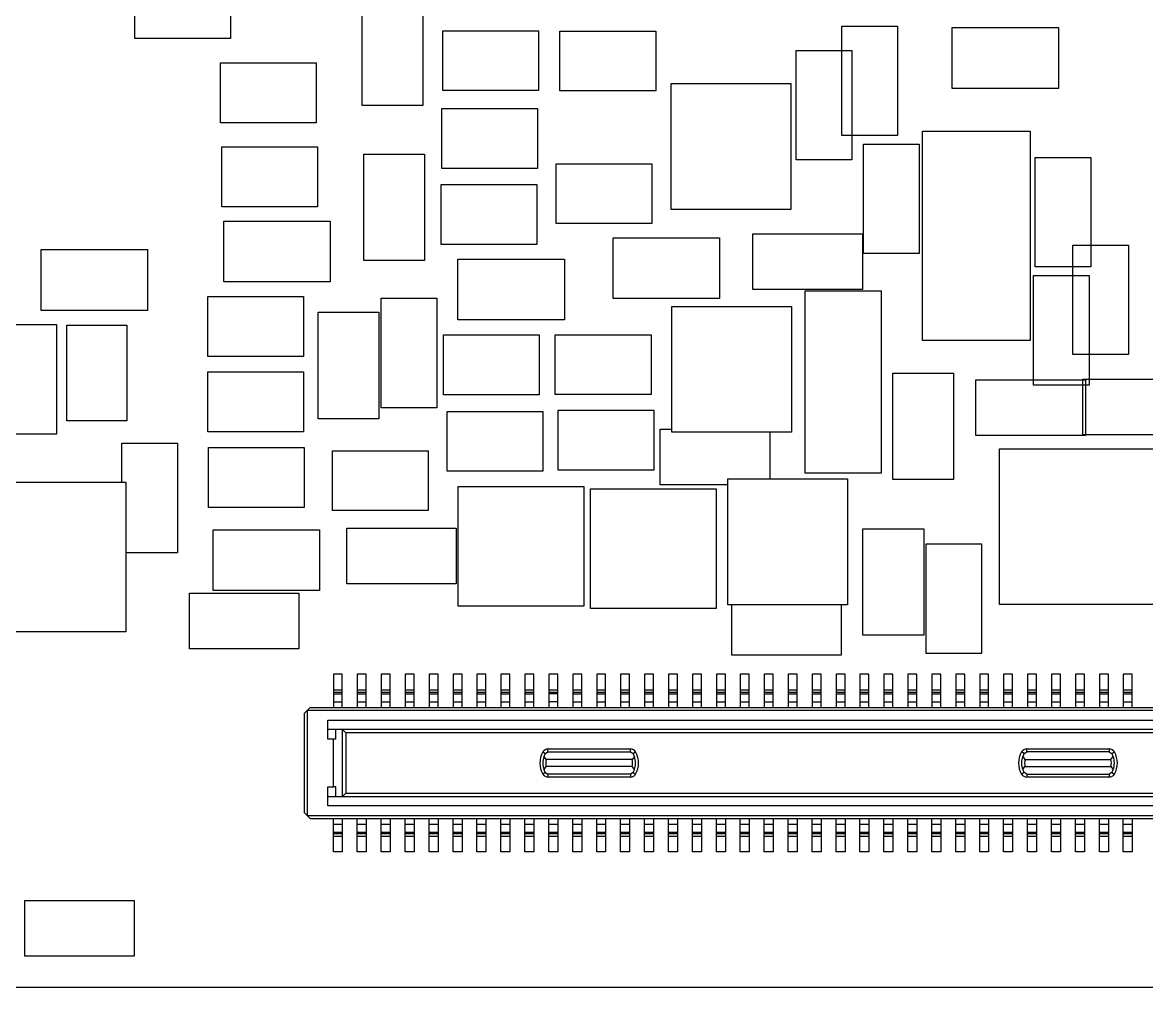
# Model space of a CAD drawing. Extents: x 5 to 415, y 3 to 292.
# Drawn here: x 57.54 to 76.32, y 174.54 to 190.66 of the extents above; entities that cross this region are included whole.
import ezdxf

# ---------------------------------------------------------------- set-up
doc = ezdxf.new("R2010")
doc.units = 0
doc.layers.get('0').update_dxf_attribs({"linetype": 'CONTINUOUS'})

msp = doc.modelspace()

# ---------------------------------------------------------------- linework, layer by layer
at = {"color": 7, "linetype": 'CONTINUOUS'}
for p, q in [((59.415, 190.399), (59.415, 191.399)), ((61.015, 191.399), (61.015, 190.399)), ((63.211, 189.279), (63.211, 191.057)), ((64.227, 191.057), (64.227, 189.279)), ((64.561, 189.526), (64.561, 190.526)), ((64.561, 190.526), (66.161, 190.526)), ((66.161, 190.526), (66.161, 189.526)), ((66.518, 190.522), (68.118, 190.522)), ((66.518, 189.522), (66.518, 190.522)), ((68.118, 190.522), (68.118, 189.522)), ((71.228, 188.775), (71.228, 190.605)), ((71.228, 190.605), (72.158, 190.605)), ((72.158, 190.605), (72.158, 188.775)), ((73.069, 189.563), (73.069, 190.579)), ((73.069, 190.579), (74.847, 190.579)), ((74.847, 190.579), (74.847, 189.563)), ((61.015, 190.399), (59.415, 190.399)), ((70.466, 190.199), (71.396, 190.199)), ((70.466, 188.369), (70.466, 190.199)), ((71.396, 190.199), (71.396, 188.369)), ((60.843, 188.99), (60.843, 189.99)), ((60.843, 189.99), (62.443, 189.99)), ((62.443, 189.99), (62.443, 188.99)), ((66.161, 189.526), (64.561, 189.526)), ((68.118, 189.522), (66.518, 189.522)), ((68.378, 187.543), (68.378, 189.643)), ((68.378, 189.643), (70.378, 189.643)), ((70.378, 189.643), (70.378, 187.543)), ((74.847, 189.563), (73.069, 189.563)), ((64.227, 189.279), (63.211, 189.279)), ((64.543, 189.227), (66.143, 189.227)), ((64.543, 188.227), (64.543, 189.227)), ((66.143, 189.227), (66.143, 188.227)), ((62.443, 188.99), (60.843, 188.99)), ((72.158, 188.775), (71.228, 188.775)), ((72.575, 185.352), (72.575, 188.852)), ((72.575, 188.852), (74.375, 188.852)), ((74.375, 188.852), (74.375, 185.352)), ((60.867, 187.586), (60.867, 188.586)), ((60.867, 188.586), (62.467, 188.586)), ((62.467, 188.586), (62.467, 187.586)), ((71.592, 186.804), (71.592, 188.634)), ((71.592, 188.634), (72.522, 188.634)), ((72.522, 188.634), (72.522, 186.804)), ((63.239, 186.688), (63.239, 188.466)), ((63.239, 188.466), (64.255, 188.466)), ((64.255, 188.466), (64.255, 186.688)), ((74.457, 186.581), (74.457, 188.411)), ((74.457, 188.411), (75.387, 188.411)), ((75.387, 188.411), (75.387, 186.581)), ((66.143, 188.227), (64.543, 188.227)), ((66.452, 188.305), (68.052, 188.305)), ((66.452, 187.305), (66.452, 188.305)), ((68.052, 188.305), (68.052, 187.305)), ((71.396, 188.369), (70.466, 188.369)), ((64.53, 186.956), (64.53, 187.956)), ((64.53, 187.956), (66.13, 187.956)), ((66.13, 187.956), (66.13, 186.956)), ((62.467, 187.586), (60.867, 187.586)), ((70.378, 187.543), (68.378, 187.543)), ((60.902, 187.348), (62.68, 187.348)), ((60.902, 186.332), (60.902, 187.348)), ((62.68, 187.348), (62.68, 186.332)), ((68.052, 187.305), (66.452, 187.305)), ((69.742, 187.136), (71.572, 187.136)), ((69.742, 186.206), (69.742, 187.136)), ((71.572, 187.136), (71.572, 186.206)), ((66.13, 186.956), (64.53, 186.956)), ((67.404, 187.069), (69.182, 187.069)), ((67.404, 186.053), (67.404, 187.069)), ((69.182, 187.069), (69.182, 186.053)), ((75.088, 186.947), (76.018, 186.947)), ((75.088, 185.117), (75.088, 186.947)), ((76.018, 186.947), (76.018, 185.117)), ((57.848, 186.87), (59.626, 186.87)), ((57.848, 185.854), (57.848, 186.87)), ((59.626, 186.87), (59.626, 185.854)), ((64.813, 186.713), (66.591, 186.713)), ((64.813, 185.697), (64.813, 186.713)), ((66.591, 186.713), (66.591, 185.697)), ((72.522, 186.804), (71.592, 186.804)), ((64.255, 186.688), (63.239, 186.688)), ((75.387, 186.581), (74.457, 186.581)), ((62.68, 186.332), (60.902, 186.332)), ((74.432, 184.609), (74.432, 186.439)), ((74.432, 186.439), (75.362, 186.439)), ((75.362, 186.439), (75.362, 184.609)), ((71.572, 186.206), (69.742, 186.206)), ((70.614, 186.183), (71.884, 186.183)), ((70.614, 183.135), (70.614, 186.183)), ((71.884, 186.183), (71.884, 183.135)), ((60.632, 186.086), (62.232, 186.086)), ((60.632, 185.086), (60.632, 186.086)), ((62.232, 186.086), (62.232, 185.086)), ((63.531, 186.058), (64.461, 186.058)), ((63.531, 184.228), (63.531, 186.058)), ((64.461, 186.058), (64.461, 184.228)), ((69.182, 186.053), (67.404, 186.053)), ((59.626, 185.854), (57.848, 185.854)), ((62.477, 184.046), (62.477, 185.824)), ((62.477, 185.824), (63.493, 185.824)), ((63.493, 185.824), (63.493, 184.046)), ((68.385, 185.922), (70.385, 185.922)), ((68.385, 183.822), (68.385, 185.922)), ((70.385, 185.922), (70.385, 183.822)), ((57.172, 185.62), (58.102, 185.62)), ((58.102, 185.62), (58.102, 183.79)), ((58.279, 184.009), (58.279, 185.609)), ((58.279, 185.609), (59.279, 185.609)), ((59.279, 185.609), (59.279, 184.009)), ((66.591, 185.697), (64.813, 185.697)), ((64.571, 184.445), (64.571, 185.445)), ((64.571, 185.445), (66.171, 185.445)), ((66.171, 185.445), (66.171, 184.445)), ((66.44, 184.449), (66.44, 185.449)), ((66.44, 185.449), (68.04, 185.449)), ((68.04, 185.449), (68.04, 184.449)), ((74.375, 185.352), (72.575, 185.352)), ((62.232, 185.086), (60.632, 185.086)), ((76.018, 185.117), (75.088, 185.117)), ((60.633, 183.828), (60.633, 184.828)), ((60.633, 184.828), (62.233, 184.828)), ((62.233, 184.828), (62.233, 183.828)), ((72.078, 183.03), (72.078, 184.808)), ((72.078, 184.808), (73.094, 184.808)), ((73.094, 184.808), (73.094, 183.03)), ((73.467, 183.764), (73.467, 184.694)), ((73.467, 184.694), (75.297, 184.694)), ((75.252, 184.709), (77.082, 184.709)), ((75.252, 183.779), (75.252, 184.709)), ((75.297, 184.694), (75.297, 183.764)), ((66.171, 184.445), (64.571, 184.445)), ((68.04, 184.449), (66.44, 184.449)), ((75.362, 184.609), (74.432, 184.609)), ((64.461, 184.228), (63.531, 184.228)), ((64.634, 184.167), (66.234, 184.167)), ((64.634, 183.167), (64.634, 184.167)), ((66.234, 184.167), (66.234, 183.167)), ((66.488, 184.186), (68.088, 184.186)), ((66.488, 183.186), (66.488, 184.186)), ((68.088, 184.186), (68.088, 183.186)), ((59.279, 184.009), (58.279, 184.009)), ((63.493, 184.046), (62.477, 184.046)), ((58.102, 183.79), (57.172, 183.79)), ((62.233, 183.828), (60.633, 183.828)), ((68.192, 183.871), (68.385, 183.871)), ((68.192, 182.941), (68.192, 183.871)), ((70.385, 183.822), (68.385, 183.822)), ((70.022, 183.822), (70.022, 183.039)), ((75.297, 183.764), (73.467, 183.764)), ((77.082, 183.779), (75.252, 183.779)), ((59.198, 182.985), (59.198, 183.635)), ((59.198, 183.635), (60.128, 183.635)), ((60.128, 183.635), (60.128, 181.805)), ((60.646, 183.564), (62.246, 183.564)), ((60.646, 182.564), (60.646, 183.564)), ((62.246, 183.564), (62.246, 182.564)), ((62.716, 182.51), (62.716, 183.51)), ((62.716, 183.51), (64.316, 183.51)), ((64.316, 183.51), (64.316, 182.51)), ((73.862, 183.543), (77.162, 183.543)), ((73.862, 180.943), (73.862, 183.543)), ((66.234, 183.167), (64.634, 183.167)), ((68.088, 183.186), (66.488, 183.186)), ((71.884, 183.135), (70.614, 183.135)), ((57.261, 182.985), (59.261, 182.985)), ((59.261, 182.985), (59.261, 180.485)), ((69.325, 183.039), (71.325, 183.039)), ((69.325, 180.939), (69.325, 183.039)), ((71.325, 183.039), (71.325, 180.939)), ((73.094, 183.03), (72.078, 183.03)), ((64.818, 182.913), (66.918, 182.913)), ((64.818, 180.913), (64.818, 182.913)), ((66.918, 182.913), (66.918, 180.913)), ((67.027, 182.875), (69.127, 182.875)), ((67.027, 180.875), (67.027, 182.875)), ((69.325, 182.941), (68.192, 182.941)), ((69.127, 182.875), (69.127, 180.875)), ((62.246, 182.564), (60.646, 182.564)), ((64.316, 182.51), (62.716, 182.51)), ((60.724, 182.192), (62.502, 182.192)), ((60.724, 181.176), (60.724, 182.192)), ((62.502, 182.192), (62.502, 181.176)), ((62.954, 182.22), (64.784, 182.22)), ((62.954, 181.29), (62.954, 182.22)), ((64.784, 182.22), (64.784, 181.29)), ((71.579, 182.208), (72.595, 182.208)), ((71.579, 180.43), (71.579, 182.208)), ((72.595, 182.208), (72.595, 180.43)), ((72.634, 180.124), (72.634, 181.954)), ((72.634, 181.954), (73.564, 181.954)), ((73.564, 181.954), (73.564, 180.124)), ((60.128, 181.805), (59.261, 181.805)), ((64.784, 181.29), (62.954, 181.29)), ((60.325, 181.13), (62.155, 181.13)), ((60.325, 180.2), (60.325, 181.13)), ((62.502, 181.176), (60.724, 181.176)), ((62.155, 181.13), (62.155, 180.2)), ((66.918, 180.913), (64.818, 180.913)), ((71.325, 180.939), (69.325, 180.939)), ((69.389, 180.096), (69.389, 180.939)), ((71.219, 180.939), (71.219, 180.096)), ((77.162, 180.943), (73.862, 180.943)), ((69.127, 180.875), (67.027, 180.875)), ((59.261, 180.485), (57.261, 180.485)), ((72.595, 180.43), (71.579, 180.43)), ((62.155, 180.2), (60.325, 180.2)), ((71.219, 180.096), (69.389, 180.096)), ((73.564, 180.124), (72.634, 180.124)), ((62.881, 179.779), (62.731, 179.779)), ((62.731, 179.779), (62.731, 179.519)), ((62.881, 179.519), (62.881, 179.779)), ((63.281, 179.779), (63.131, 179.779)), ((63.131, 179.779), (63.131, 179.519)), ((63.281, 179.519), (63.281, 179.779)), ((63.681, 179.779), (63.531, 179.779)), ((63.531, 179.779), (63.531, 179.519)), ((63.681, 179.519), (63.681, 179.779)), ((64.081, 179.779), (63.931, 179.779)), ((63.931, 179.779), (63.931, 179.519)), ((64.081, 179.519), (64.081, 179.779)), ((64.481, 179.779), (64.331, 179.779)), ((64.331, 179.779), (64.331, 179.519)), ((64.481, 179.519), (64.481, 179.779)), ((64.881, 179.779), (64.731, 179.779)), ((64.731, 179.779), (64.731, 179.519)), ((64.881, 179.519), (64.881, 179.779)), ((65.281, 179.779), (65.131, 179.779)), ((65.131, 179.779), (65.131, 179.519)), ((65.281, 179.519), (65.281, 179.779)), ((65.681, 179.779), (65.531, 179.779)), ((65.531, 179.779), (65.531, 179.519)), ((65.681, 179.519), (65.681, 179.779)), ((66.081, 179.779), (65.931, 179.779)), ((65.931, 179.779), (65.931, 179.519)), ((66.081, 179.519), (66.081, 179.779)), ((66.481, 179.779), (66.331, 179.779)), ((66.331, 179.779), (66.331, 179.519)), ((66.481, 179.519), (66.481, 179.779)), ((66.881, 179.779), (66.731, 179.779)), ((66.731, 179.779), (66.731, 179.519)), ((66.881, 179.519), (66.881, 179.779)), ((67.281, 179.779), (67.131, 179.779)), ((67.131, 179.779), (67.131, 179.519)), ((67.281, 179.519), (67.281, 179.779)), ((67.681, 179.779), (67.531, 179.779)), ((67.531, 179.779), (67.531, 179.519)), ((67.681, 179.519), (67.681, 179.779)), ((68.081, 179.779), (67.931, 179.779)), ((67.931, 179.779), (67.931, 179.519)), ((68.081, 179.519), (68.081, 179.779)), ((68.481, 179.779), (68.331, 179.779)), ((68.331, 179.779), (68.331, 179.519)), ((68.481, 179.519), (68.481, 179.779)), ((68.881, 179.779), (68.731, 179.779)), ((68.731, 179.779), (68.731, 179.519)), ((68.881, 179.519), (68.881, 179.779)), ((69.281, 179.779), (69.131, 179.779)), ((69.131, 179.779), (69.131, 179.519)), ((69.281, 179.519), (69.281, 179.779)), ((69.681, 179.779), (69.531, 179.779)), ((69.531, 179.779), (69.531, 179.519)), ((69.681, 179.519), (69.681, 179.779)), ((70.081, 179.779), (69.931, 179.779)), ((69.931, 179.779), (69.931, 179.519)), ((70.081, 179.519), (70.081, 179.779)), ((70.481, 179.779), (70.331, 179.779)), ((70.331, 179.779), (70.331, 179.519)), ((70.481, 179.519), (70.481, 179.779)), ((70.881, 179.779), (70.731, 179.779)), ((70.731, 179.779), (70.731, 179.519)), ((70.881, 179.519), (70.881, 179.779)), ((71.281, 179.779), (71.131, 179.779)), ((71.131, 179.779), (71.131, 179.519)), ((71.281, 179.519), (71.281, 179.779)), ((71.681, 179.779), (71.531, 179.779)), ((71.531, 179.779), (71.531, 179.519)), ((71.681, 179.519), (71.681, 179.779)), ((72.081, 179.779), (71.931, 179.779)), ((71.931, 179.779), (71.931, 179.519)), ((72.081, 179.519), (72.081, 179.779)), ((72.481, 179.779), (72.331, 179.779)), ((72.331, 179.779), (72.331, 179.519)), ((72.481, 179.519), (72.481, 179.779)), ((72.881, 179.779), (72.731, 179.779)), ((72.731, 179.779), (72.731, 179.519)), ((72.881, 179.519), (72.881, 179.779)), ((73.281, 179.779), (73.131, 179.779)), ((73.131, 179.779), (73.131, 179.519)), ((73.281, 179.519), (73.281, 179.779)), ((73.681, 179.779), (73.531, 179.779)), ((73.531, 179.779), (73.531, 179.519)), ((73.681, 179.519), (73.681, 179.779)), ((74.081, 179.779), (73.931, 179.779)), ((73.931, 179.779), (73.931, 179.519)), ((74.081, 179.519), (74.081, 179.779)), ((74.481, 179.779), (74.331, 179.779)), ((74.331, 179.779), (74.331, 179.519)), ((74.481, 179.519), (74.481, 179.779)), ((74.881, 179.779), (74.731, 179.779)), ((74.731, 179.779), (74.731, 179.519)), ((74.881, 179.519), (74.881, 179.779)), ((75.281, 179.779), (75.131, 179.779)), ((75.131, 179.779), (75.131, 179.519)), ((75.281, 179.519), (75.281, 179.779)), ((75.681, 179.779), (75.531, 179.779)), ((75.531, 179.779), (75.531, 179.519)), ((75.681, 179.519), (75.681, 179.779)), ((76.081, 179.779), (75.931, 179.779)), ((75.931, 179.779), (75.931, 179.519)), ((76.081, 179.519), (76.081, 179.779)), ((62.731, 179.519), (62.881, 179.519)), ((62.731, 179.519), (62.731, 179.475)), ((62.881, 179.475), (62.731, 179.475)), ((62.731, 179.475), (62.731, 179.451)), ((62.731, 179.451), (62.881, 179.451)), ((62.731, 179.451), (62.731, 179.319)), ((62.881, 179.475), (62.881, 179.519)), ((62.881, 179.451), (62.881, 179.475)), ((62.881, 179.319), (62.881, 179.451)), ((63.131, 179.519), (63.281, 179.519)), ((63.131, 179.519), (63.131, 179.475)), ((63.281, 179.475), (63.131, 179.475)), ((63.131, 179.475), (63.131, 179.451)), ((63.131, 179.451), (63.281, 179.451)), ((63.131, 179.451), (63.131, 179.319)), ((63.281, 179.475), (63.281, 179.519)), ((63.281, 179.451), (63.281, 179.475)), ((63.281, 179.319), (63.281, 179.451)), ((63.531, 179.519), (63.681, 179.519)), ((63.531, 179.519), (63.531, 179.475)), ((63.681, 179.475), (63.531, 179.475)), ((63.531, 179.475), (63.531, 179.451)), ((63.531, 179.451), (63.681, 179.451)), ((63.531, 179.451), (63.531, 179.319)), ((63.681, 179.475), (63.681, 179.519)), ((63.681, 179.451), (63.681, 179.475)), ((63.681, 179.319), (63.681, 179.451)), ((63.931, 179.519), (64.081, 179.519)), ((63.931, 179.519), (63.931, 179.475)), ((64.081, 179.475), (63.931, 179.475)), ((63.931, 179.475), (63.931, 179.451)), ((63.931, 179.451), (64.081, 179.451)), ((63.931, 179.451), (63.931, 179.319)), ((64.081, 179.475), (64.081, 179.519)), ((64.081, 179.451), (64.081, 179.475)), ((64.081, 179.319), (64.081, 179.451)), ((64.331, 179.519), (64.481, 179.519)), ((64.331, 179.519), (64.331, 179.475)), ((64.481, 179.475), (64.331, 179.475)), ((64.331, 179.475), (64.331, 179.451)), ((64.331, 179.451), (64.481, 179.451)), ((64.331, 179.451), (64.331, 179.319)), ((64.481, 179.475), (64.481, 179.519)), ((64.481, 179.451), (64.481, 179.475)), ((64.481, 179.319), (64.481, 179.451)), ((64.731, 179.519), (64.881, 179.519)), ((64.731, 179.519), (64.731, 179.475)), ((64.881, 179.475), (64.731, 179.475)), ((64.731, 179.475), (64.731, 179.451)), ((64.731, 179.451), (64.881, 179.451)), ((64.731, 179.451), (64.731, 179.319)), ((64.881, 179.475), (64.881, 179.519)), ((64.881, 179.451), (64.881, 179.475)), ((64.881, 179.319), (64.881, 179.451)), ((65.131, 179.519), (65.281, 179.519)), ((65.131, 179.519), (65.131, 179.475)), ((65.281, 179.475), (65.131, 179.475)), ((65.131, 179.475), (65.131, 179.451)), ((65.131, 179.451), (65.281, 179.451)), ((65.131, 179.451), (65.131, 179.319)), ((65.281, 179.475), (65.281, 179.519)), ((65.281, 179.451), (65.281, 179.475)), ((65.281, 179.319), (65.281, 179.451)), ((65.531, 179.519), (65.681, 179.519)), ((65.531, 179.519), (65.531, 179.475)), ((65.681, 179.475), (65.531, 179.475)), ((65.531, 179.475), (65.531, 179.451)), ((65.531, 179.451), (65.681, 179.451)), ((65.531, 179.451), (65.531, 179.319)), ((65.681, 179.475), (65.681, 179.519)), ((65.681, 179.451), (65.681, 179.475)), ((65.681, 179.319), (65.681, 179.451)), ((65.931, 179.519), (66.081, 179.519)), ((65.931, 179.519), (65.931, 179.475)), ((66.081, 179.475), (65.931, 179.475)), ((65.931, 179.475), (65.931, 179.451)), ((65.931, 179.451), (66.081, 179.451)), ((65.931, 179.451), (65.931, 179.319)), ((66.081, 179.475), (66.081, 179.519)), ((66.081, 179.451), (66.081, 179.475)), ((66.081, 179.319), (66.081, 179.451)), ((66.331, 179.519), (66.481, 179.519)), ((66.331, 179.519), (66.331, 179.475)), ((66.481, 179.475), (66.331, 179.475)), ((66.331, 179.475), (66.331, 179.451)), ((66.481, 179.451), (66.331, 179.451)), ((66.331, 179.451), (66.331, 179.319)), ((66.481, 179.475), (66.481, 179.519)), ((66.481, 179.451), (66.481, 179.475)), ((66.481, 179.319), (66.481, 179.451)), ((66.731, 179.519), (66.881, 179.519)), ((66.731, 179.519), (66.731, 179.475)), ((66.881, 179.475), (66.731, 179.475)), ((66.731, 179.475), (66.731, 179.451)), ((66.731, 179.451), (66.881, 179.451)), ((66.731, 179.451), (66.731, 179.319)), ((66.881, 179.475), (66.881, 179.519)), ((66.881, 179.451), (66.881, 179.475)), ((66.881, 179.319), (66.881, 179.451)), ((67.131, 179.519), (67.281, 179.519)), ((67.131, 179.519), (67.131, 179.475)), ((67.281, 179.475), (67.131, 179.475)), ((67.131, 179.475), (67.131, 179.451)), ((67.131, 179.451), (67.281, 179.451)), ((67.131, 179.451), (67.131, 179.319)), ((67.281, 179.475), (67.281, 179.519)), ((67.281, 179.451), (67.281, 179.475)), ((67.281, 179.319), (67.281, 179.451)), ((67.531, 179.519), (67.681, 179.519)), ((67.531, 179.519), (67.531, 179.475)), ((67.681, 179.475), (67.531, 179.475)), ((67.531, 179.475), (67.531, 179.451)), ((67.531, 179.451), (67.681, 179.451)), ((67.531, 179.451), (67.531, 179.319)), ((67.681, 179.475), (67.681, 179.519)), ((67.681, 179.451), (67.681, 179.475)), ((67.681, 179.319), (67.681, 179.451)), ((67.931, 179.519), (68.081, 179.519)), ((67.931, 179.519), (67.931, 179.475)), ((68.081, 179.475), (67.931, 179.475)), ((67.931, 179.475), (67.931, 179.451)), ((67.931, 179.451), (68.081, 179.451)), ((67.931, 179.451), (67.931, 179.319)), ((68.081, 179.475), (68.081, 179.519)), ((68.081, 179.451), (68.081, 179.475)), ((68.081, 179.319), (68.081, 179.451)), ((68.331, 179.519), (68.481, 179.519)), ((68.331, 179.519), (68.331, 179.475)), ((68.481, 179.475), (68.331, 179.475)), ((68.331, 179.475), (68.331, 179.451)), ((68.331, 179.451), (68.481, 179.451)), ((68.331, 179.451), (68.331, 179.319)), ((68.481, 179.475), (68.481, 179.519)), ((68.481, 179.451), (68.481, 179.475)), ((68.481, 179.319), (68.481, 179.451)), ((68.731, 179.519), (68.881, 179.519)), ((68.731, 179.519), (68.731, 179.475)), ((68.881, 179.475), (68.731, 179.475)), ((68.731, 179.475), (68.731, 179.451)), ((68.731, 179.451), (68.881, 179.451)), ((68.731, 179.451), (68.731, 179.319)), ((68.881, 179.475), (68.881, 179.519)), ((68.881, 179.451), (68.881, 179.475)), ((68.881, 179.319), (68.881, 179.451)), ((69.131, 179.519), (69.281, 179.519)), ((69.131, 179.519), (69.131, 179.475)), ((69.281, 179.475), (69.131, 179.475)), ((69.131, 179.475), (69.131, 179.451)), ((69.131, 179.451), (69.281, 179.451)), ((69.131, 179.451), (69.131, 179.319)), ((69.281, 179.475), (69.281, 179.519)), ((69.281, 179.451), (69.281, 179.475)), ((69.281, 179.319), (69.281, 179.451)), ((69.531, 179.519), (69.681, 179.519)), ((69.531, 179.519), (69.531, 179.475)), ((69.681, 179.475), (69.531, 179.475)), ((69.531, 179.475), (69.531, 179.451)), ((69.531, 179.451), (69.681, 179.451)), ((69.531, 179.451), (69.531, 179.319)), ((69.681, 179.475), (69.681, 179.519)), ((69.681, 179.451), (69.681, 179.475)), ((69.681, 179.319), (69.681, 179.451)), ((69.931, 179.519), (70.081, 179.519)), ((69.931, 179.519), (69.931, 179.475)), ((70.081, 179.475), (69.931, 179.475)), ((69.931, 179.475), (69.931, 179.451)), ((69.931, 179.451), (70.081, 179.451)), ((69.931, 179.451), (69.931, 179.319)), ((70.081, 179.475), (70.081, 179.519)), ((70.081, 179.451), (70.081, 179.475)), ((70.081, 179.319), (70.081, 179.451)), ((70.331, 179.519), (70.481, 179.519)), ((70.331, 179.519), (70.331, 179.475)), ((70.481, 179.475), (70.331, 179.475)), ((70.331, 179.475), (70.331, 179.451)), ((70.331, 179.451), (70.481, 179.451)), ((70.331, 179.451), (70.331, 179.319)), ((70.481, 179.475), (70.481, 179.519)), ((70.481, 179.451), (70.481, 179.475)), ((70.481, 179.319), (70.481, 179.451)), ((70.731, 179.519), (70.881, 179.519)), ((70.731, 179.519), (70.731, 179.475)), ((70.881, 179.475), (70.731, 179.475)), ((70.731, 179.475), (70.731, 179.451)), ((70.731, 179.451), (70.881, 179.451)), ((70.731, 179.451), (70.731, 179.319)), ((70.881, 179.475), (70.881, 179.519)), ((70.881, 179.451), (70.881, 179.475)), ((70.881, 179.319), (70.881, 179.451)), ((71.131, 179.519), (71.281, 179.519)), ((71.131, 179.519), (71.131, 179.475)), ((71.281, 179.475), (71.131, 179.475)), ((71.131, 179.475), (71.131, 179.451)), ((71.131, 179.451), (71.281, 179.451)), ((71.131, 179.451), (71.131, 179.319)), ((71.281, 179.475), (71.281, 179.519)), ((71.281, 179.451), (71.281, 179.475)), ((71.281, 179.319), (71.281, 179.451)), ((71.531, 179.519), (71.681, 179.519)), ((71.531, 179.519), (71.531, 179.475)), ((71.681, 179.475), (71.531, 179.475)), ((71.531, 179.475), (71.531, 179.451)), ((71.531, 179.451), (71.681, 179.451)), ((71.531, 179.451), (71.531, 179.319)), ((71.681, 179.475), (71.681, 179.519)), ((71.681, 179.451), (71.681, 179.475)), ((71.681, 179.319), (71.681, 179.451)), ((71.931, 179.519), (72.081, 179.519)), ((71.931, 179.519), (71.931, 179.475)), ((72.081, 179.475), (71.931, 179.475)), ((71.931, 179.475), (71.931, 179.451)), ((71.931, 179.451), (72.081, 179.451)), ((71.931, 179.451), (71.931, 179.319)), ((72.081, 179.475), (72.081, 179.519)), ((72.081, 179.451), (72.081, 179.475)), ((72.081, 179.319), (72.081, 179.451)), ((72.331, 179.519), (72.481, 179.519)), ((72.331, 179.519), (72.331, 179.475)), ((72.481, 179.475), (72.331, 179.475)), ((72.331, 179.475), (72.331, 179.451)), ((72.331, 179.451), (72.481, 179.451)), ((72.331, 179.451), (72.331, 179.319)), ((72.481, 179.475), (72.481, 179.519)), ((72.481, 179.451), (72.481, 179.475)), ((72.481, 179.319), (72.481, 179.451)), ((72.731, 179.519), (72.881, 179.519)), ((72.731, 179.519), (72.731, 179.475)), ((72.881, 179.475), (72.731, 179.475)), ((72.731, 179.475), (72.731, 179.451)), ((72.731, 179.451), (72.881, 179.451)), ((72.731, 179.451), (72.731, 179.319)), ((72.881, 179.475), (72.881, 179.519)), ((72.881, 179.451), (72.881, 179.475)), ((72.881, 179.319), (72.881, 179.451)), ((73.131, 179.519), (73.281, 179.519)), ((73.131, 179.519), (73.131, 179.475)), ((73.281, 179.475), (73.131, 179.475)), ((73.131, 179.475), (73.131, 179.451)), ((73.131, 179.451), (73.281, 179.451)), ((73.131, 179.451), (73.131, 179.319)), ((73.281, 179.475), (73.281, 179.519)), ((73.281, 179.451), (73.281, 179.475)), ((73.281, 179.319), (73.281, 179.451)), ((73.531, 179.519), (73.681, 179.519)), ((73.531, 179.519), (73.531, 179.475)), ((73.681, 179.475), (73.531, 179.475)), ((73.531, 179.475), (73.531, 179.451)), ((73.531, 179.451), (73.681, 179.451)), ((73.531, 179.451), (73.531, 179.319)), ((73.681, 179.475), (73.681, 179.519)), ((73.681, 179.451), (73.681, 179.475)), ((73.681, 179.319), (73.681, 179.451)), ((73.931, 179.519), (74.081, 179.519)), ((73.931, 179.519), (73.931, 179.475)), ((74.081, 179.475), (73.931, 179.475)), ((73.931, 179.475), (73.931, 179.451)), ((73.931, 179.451), (74.081, 179.451)), ((73.931, 179.451), (73.931, 179.319)), ((74.081, 179.475), (74.081, 179.519)), ((74.081, 179.451), (74.081, 179.475)), ((74.081, 179.319), (74.081, 179.451)), ((74.331, 179.519), (74.481, 179.519)), ((74.331, 179.519), (74.331, 179.475)), ((74.481, 179.475), (74.331, 179.475)), ((74.331, 179.475), (74.331, 179.451)), ((74.331, 179.451), (74.481, 179.451)), ((74.331, 179.451), (74.331, 179.319)), ((74.481, 179.475), (74.481, 179.519)), ((74.481, 179.451), (74.481, 179.475)), ((74.481, 179.319), (74.481, 179.451)), ((74.731, 179.519), (74.881, 179.519)), ((74.731, 179.519), (74.731, 179.475)), ((74.881, 179.475), (74.731, 179.475)), ((74.731, 179.475), (74.731, 179.451)), ((74.731, 179.451), (74.881, 179.451)), ((74.731, 179.451), (74.731, 179.319)), ((74.881, 179.475), (74.881, 179.519)), ((74.881, 179.451), (74.881, 179.475)), ((74.881, 179.319), (74.881, 179.451)), ((75.131, 179.519), (75.281, 179.519)), ((75.131, 179.519), (75.131, 179.475)), ((75.281, 179.475), (75.131, 179.475)), ((75.131, 179.475), (75.131, 179.451)), ((75.131, 179.451), (75.281, 179.451)), ((75.131, 179.451), (75.131, 179.319)), ((75.281, 179.475), (75.281, 179.519)), ((75.281, 179.451), (75.281, 179.475)), ((75.281, 179.319), (75.281, 179.451)), ((75.531, 179.519), (75.681, 179.519)), ((75.531, 179.519), (75.531, 179.475)), ((75.681, 179.475), (75.531, 179.475)), ((75.531, 179.475), (75.531, 179.451)), ((75.531, 179.451), (75.681, 179.451)), ((75.531, 179.451), (75.531, 179.319)), ((75.681, 179.475), (75.681, 179.519)), ((75.681, 179.451), (75.681, 179.475)), ((75.681, 179.319), (75.681, 179.451)), ((75.931, 179.519), (76.081, 179.519)), ((75.931, 179.519), (75.931, 179.475)), ((76.081, 179.475), (75.931, 179.475)), ((75.931, 179.475), (75.931, 179.451)), ((75.931, 179.451), (76.081, 179.451)), ((75.931, 179.451), (75.931, 179.319)), ((76.081, 179.475), (76.081, 179.519)), ((76.081, 179.451), (76.081, 179.475)), ((76.081, 179.319), (76.081, 179.451)), ((62.346, 179.219), (62.296, 179.169)), ((62.346, 179.219), (79.666, 179.219)), ((62.731, 179.319), (62.881, 179.319)), ((62.731, 179.319), (62.731, 179.219)), ((62.881, 179.219), (62.881, 179.319)), ((63.131, 179.319), (63.281, 179.319)), ((63.131, 179.319), (63.131, 179.219)), ((63.281, 179.219), (63.281, 179.319)), ((63.531, 179.319), (63.681, 179.319)), ((63.531, 179.319), (63.531, 179.219)), ((63.681, 179.219), (63.681, 179.319)), ((63.931, 179.319), (64.081, 179.319)), ((63.931, 179.319), (63.931, 179.219)), ((64.081, 179.219), (64.081, 179.319)), ((64.331, 179.319), (64.481, 179.319)), ((64.331, 179.319), (64.331, 179.219)), ((64.481, 179.219), (64.481, 179.319)), ((64.731, 179.319), (64.881, 179.319)), ((64.731, 179.319), (64.731, 179.219)), ((64.881, 179.219), (64.881, 179.319)), ((65.131, 179.319), (65.281, 179.319)), ((65.131, 179.319), (65.131, 179.219)), ((65.281, 179.219), (65.281, 179.319)), ((65.531, 179.319), (65.681, 179.319)), ((65.531, 179.319), (65.531, 179.219)), ((65.681, 179.219), (65.681, 179.319)), ((65.931, 179.319), (66.081, 179.319)), ((65.931, 179.319), (65.931, 179.219)), ((66.081, 179.219), (66.081, 179.319)), ((66.481, 179.319), (66.331, 179.319)), ((66.331, 179.319), (66.331, 179.219)), ((66.481, 179.219), (66.481, 179.319)), ((66.731, 179.319), (66.881, 179.319)), ((66.731, 179.319), (66.731, 179.219)), ((66.881, 179.219), (66.881, 179.319)), ((67.131, 179.319), (67.281, 179.319)), ((67.131, 179.319), (67.131, 179.219)), ((67.281, 179.219), (67.281, 179.319)), ((67.531, 179.319), (67.681, 179.319)), ((67.531, 179.319), (67.531, 179.219)), ((67.681, 179.219), (67.681, 179.319)), ((67.931, 179.319), (68.081, 179.319)), ((67.931, 179.319), (67.931, 179.219)), ((68.081, 179.219), (68.081, 179.319)), ((68.331, 179.319), (68.481, 179.319)), ((68.331, 179.319), (68.331, 179.219)), ((68.481, 179.219), (68.481, 179.319)), ((68.731, 179.319), (68.881, 179.319)), ((68.731, 179.319), (68.731, 179.219)), ((68.881, 179.219), (68.881, 179.319)), ((69.131, 179.319), (69.281, 179.319)), ((69.131, 179.319), (69.131, 179.219)), ((69.281, 179.219), (69.281, 179.319)), ((69.531, 179.319), (69.681, 179.319)), ((69.531, 179.319), (69.531, 179.219)), ((69.681, 179.219), (69.681, 179.319)), ((69.931, 179.319), (70.081, 179.319)), ((69.931, 179.319), (69.931, 179.219)), ((70.081, 179.219), (70.081, 179.319)), ((70.331, 179.319), (70.481, 179.319)), ((70.331, 179.319), (70.331, 179.219)), ((70.481, 179.219), (70.481, 179.319)), ((70.731, 179.319), (70.881, 179.319)), ((70.731, 179.319), (70.731, 179.219)), ((70.881, 179.219), (70.881, 179.319)), ((71.131, 179.319), (71.281, 179.319)), ((71.131, 179.319), (71.131, 179.219)), ((71.281, 179.219), (71.281, 179.319)), ((71.531, 179.319), (71.681, 179.319)), ((71.531, 179.319), (71.531, 179.219)), ((71.681, 179.219), (71.681, 179.319)), ((71.931, 179.319), (72.081, 179.319)), ((71.931, 179.319), (71.931, 179.219)), ((72.081, 179.219), (72.081, 179.319)), ((72.331, 179.319), (72.481, 179.319)), ((72.331, 179.319), (72.331, 179.219)), ((72.481, 179.219), (72.481, 179.319)), ((72.731, 179.319), (72.881, 179.319)), ((72.731, 179.319), (72.731, 179.219)), ((72.881, 179.219), (72.881, 179.319)), ((73.131, 179.319), (73.281, 179.319)), ((73.131, 179.319), (73.131, 179.219)), ((73.281, 179.219), (73.281, 179.319)), ((73.531, 179.319), (73.681, 179.319)), ((73.531, 179.319), (73.531, 179.219)), ((73.681, 179.219), (73.681, 179.319)), ((73.931, 179.319), (74.081, 179.319)), ((73.931, 179.319), (73.931, 179.219)), ((74.081, 179.219), (74.081, 179.319)), ((74.331, 179.319), (74.481, 179.319)), ((74.331, 179.319), (74.331, 179.219)), ((74.481, 179.219), (74.481, 179.319)), ((74.731, 179.319), (74.881, 179.319)), ((74.731, 179.319), (74.731, 179.219)), ((74.881, 179.219), (74.881, 179.319)), ((75.131, 179.319), (75.281, 179.319)), ((75.131, 179.319), (75.131, 179.219)), ((75.281, 179.219), (75.281, 179.319)), ((75.531, 179.319), (75.681, 179.319)), ((75.531, 179.319), (75.531, 179.219)), ((75.681, 179.219), (75.681, 179.319)), ((75.931, 179.319), (76.081, 179.319)), ((75.931, 179.319), (75.931, 179.219)), ((76.081, 179.219), (76.081, 179.319)), ((62.296, 179.169), (62.246, 179.119)), ((62.246, 179.119), (62.246, 177.469)), ((62.296, 179.169), (62.296, 177.419)), ((79.716, 179.169), (62.296, 179.169)), ((62.636, 179.009), (79.376, 179.009)), ((62.636, 178.694), (62.636, 179.009)), ((62.636, 178.859), (79.376, 178.859)), ((62.771, 178.694), (62.771, 178.859)), ((62.878, 178.858), (62.876, 178.859)), ((62.878, 178.858), (62.878, 177.73)), ((62.937, 178.799), (62.878, 178.858)), ((62.736, 178.694), (62.636, 178.694)), ((62.736, 177.894), (62.736, 178.694)), ((62.771, 178.694), (62.736, 178.694)), ((79.076, 178.799), (62.937, 178.799)), ((62.937, 178.799), (62.937, 177.789)), ((66.231, 178.479), (66.274, 178.454)), ((66.274, 178.454), (66.317, 178.479)), ((66.317, 178.479), (66.317, 178.529)), ((66.317, 178.529), (67.695, 178.529)), ((66.317, 178.479), (67.695, 178.479)), ((67.695, 178.479), (67.695, 178.529)), ((67.695, 178.479), (67.738, 178.454)), ((67.738, 178.454), (67.782, 178.479)), ((74.274, 178.454), (74.231, 178.479)), ((74.274, 178.454), (74.317, 178.479)), ((74.317, 178.479), (74.317, 178.529)), ((74.317, 178.529), (75.695, 178.529)), ((75.695, 178.479), (74.317, 178.479)), ((75.695, 178.529), (75.695, 178.479)), ((75.695, 178.479), (75.738, 178.454)), ((75.738, 178.454), (75.782, 178.479)), ((66.288, 178.354), (66.251, 178.404)), ((67.724, 178.354), (66.288, 178.354)), ((67.762, 178.404), (67.724, 178.354)), ((74.251, 178.404), (74.288, 178.354)), ((74.288, 178.354), (75.724, 178.354)), ((75.724, 178.354), (75.762, 178.404)), ((66.274, 178.134), (66.231, 178.109)), ((66.251, 178.184), (66.288, 178.234)), ((66.274, 178.134), (66.317, 178.109)), ((67.724, 178.234), (66.288, 178.234)), ((67.695, 178.109), (66.317, 178.109)), ((66.317, 178.109), (66.317, 178.059)), ((67.695, 178.059), (66.317, 178.059)), ((67.738, 178.134), (67.695, 178.109)), ((67.695, 178.109), (67.695, 178.059)), ((67.762, 178.184), (67.724, 178.234)), ((67.738, 178.134), (67.782, 178.109)), ((74.274, 178.134), (74.231, 178.109)), ((74.251, 178.184), (74.288, 178.234)), ((74.317, 178.109), (74.274, 178.134)), ((74.288, 178.234), (75.724, 178.234)), ((74.317, 178.109), (75.695, 178.109)), ((74.317, 178.109), (74.317, 178.059)), ((75.695, 178.059), (74.317, 178.059)), ((75.738, 178.134), (75.695, 178.109)), ((75.695, 178.109), (75.695, 178.059)), ((75.724, 178.234), (75.762, 178.184)), ((75.738, 178.134), (75.782, 178.109)), ((62.636, 177.894), (62.736, 177.894)), ((62.636, 177.579), (62.636, 177.894)), ((62.771, 177.894), (62.736, 177.894)), ((62.771, 177.729), (62.771, 177.894)), ((79.376, 177.729), (62.636, 177.729)), ((62.876, 177.729), (62.878, 177.73)), ((62.878, 177.73), (62.937, 177.789)), ((62.937, 177.789), (79.076, 177.789)), ((79.376, 177.579), (62.636, 177.579)), ((62.296, 177.419), (62.246, 177.469)), ((62.296, 177.419), (79.716, 177.419)), ((62.346, 177.369), (62.296, 177.419)), ((62.346, 177.369), (79.666, 177.369)), ((62.731, 177.269), (62.731, 177.369)), ((62.881, 177.369), (62.881, 177.269)), ((63.131, 177.269), (63.131, 177.369)), ((63.281, 177.369), (63.281, 177.269)), ((63.531, 177.269), (63.531, 177.369)), ((63.681, 177.369), (63.681, 177.269)), ((63.931, 177.269), (63.931, 177.369)), ((64.081, 177.369), (64.081, 177.269)), ((64.331, 177.269), (64.331, 177.369)), ((64.481, 177.369), (64.481, 177.269)), ((64.731, 177.269), (64.731, 177.369)), ((64.881, 177.369), (64.881, 177.269)), ((65.131, 177.269), (65.131, 177.369)), ((65.281, 177.369), (65.281, 177.269)), ((65.531, 177.269), (65.531, 177.369)), ((65.681, 177.369), (65.681, 177.269)), ((65.931, 177.269), (65.931, 177.369)), ((66.081, 177.369), (66.081, 177.269)), ((66.331, 177.269), (66.331, 177.369)), ((66.481, 177.369), (66.481, 177.269)), ((66.731, 177.269), (66.731, 177.369)), ((66.881, 177.369), (66.881, 177.269)), ((67.131, 177.269), (67.131, 177.369)), ((67.281, 177.369), (67.281, 177.269)), ((67.531, 177.269), (67.531, 177.369)), ((67.681, 177.369), (67.681, 177.269)), ((67.931, 177.269), (67.931, 177.369)), ((68.081, 177.369), (68.081, 177.269)), ((68.331, 177.269), (68.331, 177.369)), ((68.481, 177.369), (68.481, 177.269)), ((68.731, 177.269), (68.731, 177.369)), ((68.881, 177.369), (68.881, 177.269)), ((69.131, 177.269), (69.131, 177.369)), ((69.281, 177.369), (69.281, 177.269)), ((69.531, 177.269), (69.531, 177.369)), ((69.681, 177.369), (69.681, 177.269)), ((69.931, 177.269), (69.931, 177.369)), ((70.081, 177.369), (70.081, 177.269)), ((70.331, 177.269), (70.331, 177.369)), ((70.481, 177.369), (70.481, 177.269)), ((70.731, 177.269), (70.731, 177.369)), ((70.881, 177.369), (70.881, 177.269)), ((71.131, 177.269), (71.131, 177.369)), ((71.281, 177.369), (71.281, 177.269)), ((71.531, 177.269), (71.531, 177.369)), ((71.681, 177.369), (71.681, 177.269)), ((71.931, 177.269), (71.931, 177.369)), ((72.081, 177.369), (72.081, 177.269)), ((72.331, 177.269), (72.331, 177.369)), ((72.481, 177.369), (72.481, 177.269)), ((72.731, 177.269), (72.731, 177.369)), ((72.881, 177.369), (72.881, 177.269)), ((73.131, 177.269), (73.131, 177.369)), ((73.281, 177.369), (73.281, 177.269)), ((73.531, 177.269), (73.531, 177.369)), ((73.681, 177.369), (73.681, 177.269)), ((73.931, 177.269), (73.931, 177.369)), ((74.081, 177.369), (74.081, 177.269)), ((74.331, 177.269), (74.331, 177.369)), ((74.481, 177.369), (74.481, 177.269)), ((74.731, 177.269), (74.731, 177.369)), ((74.881, 177.369), (74.881, 177.269)), ((75.131, 177.269), (75.131, 177.369)), ((75.281, 177.369), (75.281, 177.269)), ((75.531, 177.269), (75.531, 177.369)), ((75.681, 177.369), (75.681, 177.269)), ((75.931, 177.269), (75.931, 177.369)), ((76.081, 177.369), (76.081, 177.269)), ((62.881, 177.269), (62.731, 177.269)), ((62.731, 177.137), (62.731, 177.269)), ((62.731, 177.137), (62.881, 177.137)), ((62.731, 177.113), (62.731, 177.137)), ((62.881, 177.269), (62.881, 177.137)), ((62.881, 177.137), (62.881, 177.113)), ((63.281, 177.269), (63.131, 177.269)), ((63.131, 177.137), (63.131, 177.269)), ((63.131, 177.137), (63.281, 177.137)), ((63.131, 177.113), (63.131, 177.137)), ((63.281, 177.269), (63.281, 177.137)), ((63.281, 177.137), (63.281, 177.113)), ((63.681, 177.269), (63.531, 177.269)), ((63.531, 177.137), (63.531, 177.269)), ((63.531, 177.137), (63.681, 177.137)), ((63.531, 177.113), (63.531, 177.137)), ((63.681, 177.269), (63.681, 177.137)), ((63.681, 177.137), (63.681, 177.113)), ((64.081, 177.269), (63.931, 177.269)), ((63.931, 177.137), (63.931, 177.269)), ((63.931, 177.137), (64.081, 177.137)), ((63.931, 177.113), (63.931, 177.137)), ((64.081, 177.269), (64.081, 177.137)), ((64.081, 177.137), (64.081, 177.113)), ((64.481, 177.269), (64.331, 177.269)), ((64.331, 177.137), (64.331, 177.269)), ((64.331, 177.137), (64.481, 177.137)), ((64.331, 177.113), (64.331, 177.137)), ((64.481, 177.269), (64.481, 177.137)), ((64.481, 177.137), (64.481, 177.113)), ((64.881, 177.269), (64.731, 177.269)), ((64.731, 177.137), (64.731, 177.269)), ((64.731, 177.137), (64.881, 177.137)), ((64.731, 177.113), (64.731, 177.137)), ((64.881, 177.269), (64.881, 177.137)), ((64.881, 177.137), (64.881, 177.113)), ((65.281, 177.269), (65.131, 177.269)), ((65.131, 177.137), (65.131, 177.269)), ((65.131, 177.137), (65.281, 177.137)), ((65.131, 177.113), (65.131, 177.137)), ((65.281, 177.269), (65.281, 177.137)), ((65.281, 177.137), (65.281, 177.113)), ((65.681, 177.269), (65.531, 177.269)), ((65.531, 177.137), (65.531, 177.269)), ((65.531, 177.137), (65.681, 177.137)), ((65.531, 177.113), (65.531, 177.137)), ((65.681, 177.269), (65.681, 177.137)), ((65.681, 177.137), (65.681, 177.113)), ((66.081, 177.269), (65.931, 177.269)), ((65.931, 177.137), (65.931, 177.269)), ((65.931, 177.137), (66.081, 177.137)), ((65.931, 177.113), (65.931, 177.137)), ((66.081, 177.269), (66.081, 177.137)), ((66.081, 177.137), (66.081, 177.113)), ((66.481, 177.269), (66.331, 177.269)), ((66.331, 177.137), (66.331, 177.269)), ((66.331, 177.137), (66.481, 177.137)), ((66.331, 177.113), (66.331, 177.137)), ((66.481, 177.269), (66.481, 177.137)), ((66.481, 177.137), (66.481, 177.113)), ((66.881, 177.269), (66.731, 177.269)), ((66.731, 177.137), (66.731, 177.269)), ((66.731, 177.137), (66.881, 177.137)), ((66.731, 177.113), (66.731, 177.137)), ((66.881, 177.269), (66.881, 177.137)), ((66.881, 177.137), (66.881, 177.113)), ((67.281, 177.269), (67.131, 177.269)), ((67.131, 177.137), (67.131, 177.269)), ((67.131, 177.137), (67.281, 177.137)), ((67.131, 177.113), (67.131, 177.137)), ((67.281, 177.269), (67.281, 177.137)), ((67.281, 177.137), (67.281, 177.113)), ((67.681, 177.269), (67.531, 177.269)), ((67.531, 177.137), (67.531, 177.269)), ((67.531, 177.137), (67.681, 177.137)), ((67.531, 177.113), (67.531, 177.137)), ((67.681, 177.269), (67.681, 177.137)), ((67.681, 177.137), (67.681, 177.113)), ((68.081, 177.269), (67.931, 177.269)), ((67.931, 177.137), (67.931, 177.269)), ((67.931, 177.137), (68.081, 177.137)), ((67.931, 177.113), (67.931, 177.137)), ((68.081, 177.269), (68.081, 177.137)), ((68.081, 177.137), (68.081, 177.113)), ((68.481, 177.269), (68.331, 177.269)), ((68.331, 177.137), (68.331, 177.269)), ((68.331, 177.137), (68.481, 177.137)), ((68.331, 177.113), (68.331, 177.137)), ((68.481, 177.269), (68.481, 177.137)), ((68.481, 177.137), (68.481, 177.113)), ((68.881, 177.269), (68.731, 177.269)), ((68.731, 177.137), (68.731, 177.269)), ((68.731, 177.137), (68.881, 177.137)), ((68.731, 177.113), (68.731, 177.137)), ((68.881, 177.269), (68.881, 177.137)), ((68.881, 177.137), (68.881, 177.113)), ((69.281, 177.269), (69.131, 177.269)), ((69.131, 177.137), (69.131, 177.269)), ((69.131, 177.137), (69.281, 177.137)), ((69.131, 177.113), (69.131, 177.137)), ((69.281, 177.269), (69.281, 177.137)), ((69.281, 177.137), (69.281, 177.113)), ((69.681, 177.269), (69.531, 177.269)), ((69.531, 177.137), (69.531, 177.269)), ((69.531, 177.137), (69.681, 177.137)), ((69.531, 177.113), (69.531, 177.137)), ((69.681, 177.269), (69.681, 177.137)), ((69.681, 177.137), (69.681, 177.113)), ((70.081, 177.269), (69.931, 177.269)), ((69.931, 177.137), (69.931, 177.269)), ((69.931, 177.137), (70.081, 177.137)), ((69.931, 177.113), (69.931, 177.137)), ((70.081, 177.269), (70.081, 177.137)), ((70.081, 177.137), (70.081, 177.113)), ((70.481, 177.269), (70.331, 177.269)), ((70.331, 177.137), (70.331, 177.269)), ((70.331, 177.137), (70.481, 177.137)), ((70.331, 177.113), (70.331, 177.137)), ((70.481, 177.269), (70.481, 177.137)), ((70.481, 177.137), (70.481, 177.113)), ((70.881, 177.269), (70.731, 177.269)), ((70.731, 177.137), (70.731, 177.269)), ((70.731, 177.137), (70.881, 177.137)), ((70.731, 177.113), (70.731, 177.137)), ((70.881, 177.269), (70.881, 177.137)), ((70.881, 177.137), (70.881, 177.113)), ((71.281, 177.269), (71.131, 177.269)), ((71.131, 177.137), (71.131, 177.269)), ((71.131, 177.137), (71.281, 177.137)), ((71.131, 177.113), (71.131, 177.137)), ((71.281, 177.269), (71.281, 177.137)), ((71.281, 177.137), (71.281, 177.113)), ((71.681, 177.269), (71.531, 177.269)), ((71.531, 177.137), (71.531, 177.269)), ((71.531, 177.137), (71.681, 177.137)), ((71.531, 177.113), (71.531, 177.137)), ((71.681, 177.269), (71.681, 177.137)), ((71.681, 177.137), (71.681, 177.113)), ((72.081, 177.269), (71.931, 177.269)), ((71.931, 177.137), (71.931, 177.269)), ((71.931, 177.137), (72.081, 177.137)), ((71.931, 177.113), (71.931, 177.137)), ((72.081, 177.269), (72.081, 177.137)), ((72.081, 177.137), (72.081, 177.113)), ((72.481, 177.269), (72.331, 177.269)), ((72.331, 177.137), (72.331, 177.269)), ((72.331, 177.137), (72.481, 177.137)), ((72.331, 177.113), (72.331, 177.137)), ((72.481, 177.269), (72.481, 177.137)), ((72.481, 177.137), (72.481, 177.113)), ((72.881, 177.269), (72.731, 177.269)), ((72.731, 177.137), (72.731, 177.269)), ((72.731, 177.137), (72.881, 177.137)), ((72.731, 177.113), (72.731, 177.137)), ((72.881, 177.269), (72.881, 177.137)), ((72.881, 177.137), (72.881, 177.113)), ((73.281, 177.269), (73.131, 177.269)), ((73.131, 177.137), (73.131, 177.269)), ((73.131, 177.137), (73.281, 177.137)), ((73.131, 177.113), (73.131, 177.137)), ((73.281, 177.269), (73.281, 177.137)), ((73.281, 177.137), (73.281, 177.113)), ((73.681, 177.269), (73.531, 177.269)), ((73.531, 177.137), (73.531, 177.269)), ((73.531, 177.137), (73.681, 177.137)), ((73.531, 177.113), (73.531, 177.137)), ((73.681, 177.269), (73.681, 177.137)), ((73.681, 177.137), (73.681, 177.113)), ((74.081, 177.269), (73.931, 177.269)), ((73.931, 177.137), (73.931, 177.269)), ((73.931, 177.137), (74.081, 177.137)), ((73.931, 177.113), (73.931, 177.137)), ((74.081, 177.269), (74.081, 177.137)), ((74.081, 177.137), (74.081, 177.113)), ((74.481, 177.269), (74.331, 177.269)), ((74.331, 177.137), (74.331, 177.269)), ((74.331, 177.137), (74.481, 177.137)), ((74.331, 177.113), (74.331, 177.137)), ((74.481, 177.269), (74.481, 177.137)), ((74.481, 177.137), (74.481, 177.113)), ((74.881, 177.269), (74.731, 177.269)), ((74.731, 177.137), (74.731, 177.269)), ((74.731, 177.137), (74.881, 177.137)), ((74.731, 177.113), (74.731, 177.137)), ((74.881, 177.269), (74.881, 177.137)), ((74.881, 177.137), (74.881, 177.113)), ((75.281, 177.269), (75.131, 177.269)), ((75.131, 177.137), (75.131, 177.269)), ((75.131, 177.137), (75.281, 177.137)), ((75.131, 177.113), (75.131, 177.137)), ((75.281, 177.269), (75.281, 177.137)), ((75.281, 177.137), (75.281, 177.113)), ((75.681, 177.269), (75.531, 177.269)), ((75.531, 177.137), (75.531, 177.269)), ((75.531, 177.137), (75.681, 177.137)), ((75.531, 177.113), (75.531, 177.137)), ((75.681, 177.269), (75.681, 177.137)), ((75.681, 177.137), (75.681, 177.113)), ((76.081, 177.269), (75.931, 177.269)), ((75.931, 177.137), (75.931, 177.269)), ((75.931, 177.137), (76.081, 177.137)), ((75.931, 177.113), (75.931, 177.137)), ((76.081, 177.269), (76.081, 177.137)), ((76.081, 177.137), (76.081, 177.113)), ((62.881, 177.113), (62.731, 177.113)), ((62.731, 177.069), (62.731, 177.113)), ((62.881, 177.069), (62.731, 177.069)), ((62.731, 176.809), (62.731, 177.069)), ((62.881, 177.113), (62.881, 177.069)), ((62.881, 177.069), (62.881, 176.809)), ((63.281, 177.113), (63.131, 177.113)), ((63.131, 177.069), (63.131, 177.113)), ((63.281, 177.069), (63.131, 177.069)), ((63.131, 176.809), (63.131, 177.069)), ((63.281, 177.113), (63.281, 177.069)), ((63.281, 177.069), (63.281, 176.809)), ((63.681, 177.113), (63.531, 177.113)), ((63.531, 177.069), (63.531, 177.113)), ((63.681, 177.069), (63.531, 177.069)), ((63.531, 176.809), (63.531, 177.069)), ((63.681, 177.113), (63.681, 177.069)), ((63.681, 177.069), (63.681, 176.809)), ((64.081, 177.113), (63.931, 177.113)), ((63.931, 177.069), (63.931, 177.113)), ((64.081, 177.069), (63.931, 177.069)), ((63.931, 176.809), (63.931, 177.069)), ((64.081, 177.113), (64.081, 177.069)), ((64.081, 177.069), (64.081, 176.809)), ((64.481, 177.113), (64.331, 177.113)), ((64.331, 177.069), (64.331, 177.113)), ((64.481, 177.069), (64.331, 177.069)), ((64.331, 176.809), (64.331, 177.069)), ((64.481, 177.113), (64.481, 177.069)), ((64.481, 177.069), (64.481, 176.809)), ((64.881, 177.113), (64.731, 177.113)), ((64.731, 177.069), (64.731, 177.113)), ((64.881, 177.069), (64.731, 177.069)), ((64.731, 176.809), (64.731, 177.069)), ((64.881, 177.113), (64.881, 177.069)), ((64.881, 177.069), (64.881, 176.809)), ((65.281, 177.113), (65.131, 177.113)), ((65.131, 177.069), (65.131, 177.113)), ((65.281, 177.069), (65.131, 177.069)), ((65.131, 176.809), (65.131, 177.069)), ((65.281, 177.113), (65.281, 177.069)), ((65.281, 177.069), (65.281, 176.809)), ((65.681, 177.113), (65.531, 177.113)), ((65.531, 177.069), (65.531, 177.113)), ((65.681, 177.069), (65.531, 177.069)), ((65.531, 176.809), (65.531, 177.069)), ((65.681, 177.113), (65.681, 177.069)), ((65.681, 177.069), (65.681, 176.809)), ((66.081, 177.113), (65.931, 177.113)), ((65.931, 177.069), (65.931, 177.113)), ((66.081, 177.069), (65.931, 177.069)), ((65.931, 176.809), (65.931, 177.069)), ((66.081, 177.113), (66.081, 177.069)), ((66.081, 177.069), (66.081, 176.809)), ((66.481, 177.113), (66.331, 177.113)), ((66.331, 177.069), (66.331, 177.113)), ((66.481, 177.069), (66.331, 177.069)), ((66.331, 176.809), (66.331, 177.069)), ((66.481, 177.113), (66.481, 177.069)), ((66.481, 177.069), (66.481, 176.809)), ((66.881, 177.113), (66.731, 177.113)), ((66.731, 177.069), (66.731, 177.113)), ((66.881, 177.069), (66.731, 177.069)), ((66.731, 176.809), (66.731, 177.069)), ((66.881, 177.113), (66.881, 177.069)), ((66.881, 177.069), (66.881, 176.809)), ((67.281, 177.113), (67.131, 177.113)), ((67.131, 177.069), (67.131, 177.113)), ((67.281, 177.069), (67.131, 177.069)), ((67.131, 176.809), (67.131, 177.069)), ((67.281, 177.113), (67.281, 177.069)), ((67.281, 177.069), (67.281, 176.809)), ((67.681, 177.113), (67.531, 177.113)), ((67.531, 177.069), (67.531, 177.113)), ((67.681, 177.069), (67.531, 177.069)), ((67.531, 176.809), (67.531, 177.069)), ((67.681, 177.113), (67.681, 177.069)), ((67.681, 177.069), (67.681, 176.809)), ((68.081, 177.113), (67.931, 177.113)), ((67.931, 177.069), (67.931, 177.113)), ((68.081, 177.069), (67.931, 177.069)), ((67.931, 176.809), (67.931, 177.069)), ((68.081, 177.113), (68.081, 177.069)), ((68.081, 177.069), (68.081, 176.809)), ((68.481, 177.113), (68.331, 177.113)), ((68.331, 177.069), (68.331, 177.113)), ((68.481, 177.069), (68.331, 177.069)), ((68.331, 176.809), (68.331, 177.069)), ((68.481, 177.113), (68.481, 177.069)), ((68.481, 177.069), (68.481, 176.809)), ((68.881, 177.113), (68.731, 177.113)), ((68.731, 177.069), (68.731, 177.113)), ((68.881, 177.069), (68.731, 177.069)), ((68.731, 176.809), (68.731, 177.069)), ((68.881, 177.113), (68.881, 177.069)), ((68.881, 177.069), (68.881, 176.809)), ((69.281, 177.113), (69.131, 177.113)), ((69.131, 177.069), (69.131, 177.113)), ((69.281, 177.069), (69.131, 177.069)), ((69.131, 176.809), (69.131, 177.069)), ((69.281, 177.113), (69.281, 177.069)), ((69.281, 177.069), (69.281, 176.809)), ((69.681, 177.113), (69.531, 177.113)), ((69.531, 177.069), (69.531, 177.113)), ((69.681, 177.069), (69.531, 177.069)), ((69.531, 176.809), (69.531, 177.069)), ((69.681, 177.113), (69.681, 177.069)), ((69.681, 177.069), (69.681, 176.809)), ((70.081, 177.113), (69.931, 177.113)), ((69.931, 177.069), (69.931, 177.113)), ((70.081, 177.069), (69.931, 177.069)), ((69.931, 176.809), (69.931, 177.069)), ((70.081, 177.113), (70.081, 177.069)), ((70.081, 177.069), (70.081, 176.809)), ((70.481, 177.113), (70.331, 177.113)), ((70.331, 177.069), (70.331, 177.113)), ((70.481, 177.069), (70.331, 177.069)), ((70.331, 176.809), (70.331, 177.069)), ((70.481, 177.113), (70.481, 177.069)), ((70.481, 177.069), (70.481, 176.809)), ((70.881, 177.113), (70.731, 177.113)), ((70.731, 177.069), (70.731, 177.113)), ((70.881, 177.069), (70.731, 177.069)), ((70.731, 176.809), (70.731, 177.069)), ((70.881, 177.113), (70.881, 177.069)), ((70.881, 177.069), (70.881, 176.809)), ((71.281, 177.113), (71.131, 177.113)), ((71.131, 177.069), (71.131, 177.113)), ((71.281, 177.069), (71.131, 177.069)), ((71.131, 176.809), (71.131, 177.069)), ((71.281, 177.113), (71.281, 177.069)), ((71.281, 177.069), (71.281, 176.809)), ((71.681, 177.113), (71.531, 177.113)), ((71.531, 177.069), (71.531, 177.113)), ((71.681, 177.069), (71.531, 177.069)), ((71.531, 176.809), (71.531, 177.069)), ((71.681, 177.113), (71.681, 177.069)), ((71.681, 177.069), (71.681, 176.809)), ((72.081, 177.113), (71.931, 177.113)), ((71.931, 177.069), (71.931, 177.113)), ((72.081, 177.069), (71.931, 177.069)), ((71.931, 176.809), (71.931, 177.069)), ((72.081, 177.113), (72.081, 177.069)), ((72.081, 177.069), (72.081, 176.809)), ((72.481, 177.113), (72.331, 177.113)), ((72.331, 177.069), (72.331, 177.113)), ((72.481, 177.069), (72.331, 177.069)), ((72.331, 176.809), (72.331, 177.069)), ((72.481, 177.113), (72.481, 177.069)), ((72.481, 177.069), (72.481, 176.809)), ((72.881, 177.113), (72.731, 177.113)), ((72.731, 177.069), (72.731, 177.113)), ((72.881, 177.069), (72.731, 177.069)), ((72.731, 176.809), (72.731, 177.069)), ((72.881, 177.113), (72.881, 177.069)), ((72.881, 177.069), (72.881, 176.809)), ((73.281, 177.113), (73.131, 177.113)), ((73.131, 177.069), (73.131, 177.113)), ((73.281, 177.069), (73.131, 177.069)), ((73.131, 176.809), (73.131, 177.069)), ((73.281, 177.113), (73.281, 177.069)), ((73.281, 177.069), (73.281, 176.809)), ((73.681, 177.113), (73.531, 177.113)), ((73.531, 177.069), (73.531, 177.113)), ((73.681, 177.069), (73.531, 177.069)), ((73.531, 176.809), (73.531, 177.069)), ((73.681, 177.113), (73.681, 177.069)), ((73.681, 177.069), (73.681, 176.809)), ((74.081, 177.113), (73.931, 177.113)), ((73.931, 177.069), (73.931, 177.113)), ((74.081, 177.069), (73.931, 177.069)), ((73.931, 176.809), (73.931, 177.069)), ((74.081, 177.113), (74.081, 177.069)), ((74.081, 177.069), (74.081, 176.809)), ((74.481, 177.113), (74.331, 177.113)), ((74.331, 177.069), (74.331, 177.113)), ((74.481, 177.069), (74.331, 177.069)), ((74.331, 176.809), (74.331, 177.069)), ((74.481, 177.113), (74.481, 177.069)), ((74.481, 177.069), (74.481, 176.809)), ((74.881, 177.113), (74.731, 177.113)), ((74.731, 177.069), (74.731, 177.113)), ((74.881, 177.069), (74.731, 177.069)), ((74.731, 176.809), (74.731, 177.069)), ((74.881, 177.113), (74.881, 177.069)), ((74.881, 177.069), (74.881, 176.809)), ((75.281, 177.113), (75.131, 177.113)), ((75.131, 177.069), (75.131, 177.113)), ((75.281, 177.069), (75.131, 177.069)), ((75.131, 176.809), (75.131, 177.069)), ((75.281, 177.113), (75.281, 177.069)), ((75.281, 177.069), (75.281, 176.809)), ((75.681, 177.113), (75.531, 177.113)), ((75.531, 177.069), (75.531, 177.113)), ((75.681, 177.069), (75.531, 177.069)), ((75.531, 176.809), (75.531, 177.069)), ((75.681, 177.113), (75.681, 177.069)), ((75.681, 177.069), (75.681, 176.809)), ((76.081, 177.113), (75.931, 177.113)), ((75.931, 177.069), (75.931, 177.113)), ((76.081, 177.069), (75.931, 177.069)), ((75.931, 176.809), (75.931, 177.069)), ((76.081, 177.113), (76.081, 177.069)), ((76.081, 177.069), (76.081, 176.809)), ((62.881, 176.809), (62.731, 176.809)), ((63.281, 176.809), (63.131, 176.809)), ((63.681, 176.809), (63.531, 176.809)), ((64.081, 176.809), (63.931, 176.809)), ((64.481, 176.809), (64.331, 176.809)), ((64.881, 176.809), (64.731, 176.809)), ((65.281, 176.809), (65.131, 176.809)), ((65.681, 176.809), (65.531, 176.809)), ((66.081, 176.809), (65.931, 176.809)), ((66.481, 176.809), (66.331, 176.809)), ((66.881, 176.809), (66.731, 176.809)), ((67.281, 176.809), (67.131, 176.809)), ((67.681, 176.809), (67.531, 176.809)), ((68.081, 176.809), (67.931, 176.809)), ((68.481, 176.809), (68.331, 176.809)), ((68.881, 176.809), (68.731, 176.809)), ((69.281, 176.809), (69.131, 176.809)), ((69.681, 176.809), (69.531, 176.809)), ((70.081, 176.809), (69.931, 176.809)), ((70.481, 176.809), (70.331, 176.809)), ((70.881, 176.809), (70.731, 176.809)), ((71.281, 176.809), (71.131, 176.809)), ((71.681, 176.809), (71.531, 176.809)), ((72.081, 176.809), (71.931, 176.809)), ((72.481, 176.809), (72.331, 176.809)), ((72.881, 176.809), (72.731, 176.809)), ((73.281, 176.809), (73.131, 176.809)), ((73.681, 176.809), (73.531, 176.809)), ((74.081, 176.809), (73.931, 176.809)), ((74.481, 176.809), (74.331, 176.809)), ((74.881, 176.809), (74.731, 176.809)), ((75.281, 176.809), (75.131, 176.809)), ((75.681, 176.809), (75.531, 176.809)), ((76.081, 176.809), (75.931, 176.809)), ((57.573, 175.998), (59.403, 175.998)), ((57.573, 175.068), (57.573, 175.998)), ((59.403, 175.998), (59.403, 175.068)), ((59.403, 175.068), (57.573, 175.068)), ((85.225, 174.544), (41.065, 174.544))]:
    msp.add_line(p, q, dxfattribs=at)
for centre, radius, start, end in [((66.551, 178.294), 0.37, 149.9618, 210.0382), ((66.316, 178.432), 0.0968, 88.9104, 151.0896), ((66.551, 178.294), 0.32, 150, 159.8945), ((67.697, 178.432), 0.0968, 28.9104, 91.0896), ((67.461, 178.294), 0.32, 20.1055, 30), ((67.462, 178.294), 0.37, 329.9618, 30.0382), ((74.551, 178.294), 0.37, 149.9618, 210.0382), ((74.316, 178.432), 0.0968, 88.9104, 151.0896), ((74.551, 178.294), 0.32, 150, 159.8945), ((75.697, 178.432), 0.0968, 28.9104, 91.0896), ((75.461, 178.294), 0.32, 20.1055, 30), ((75.462, 178.294), 0.37, 329.9618, 30.0382), ((66.551, 178.294), 0.32, 159.8945, 200.1055), ((66.551, 178.294), 0.27, 167.1604, 192.8396), ((67.461, 178.294), 0.27, 347.1604, 12.8396), ((67.461, 178.294), 0.32, 339.8945, 20.1055), ((74.551, 178.294), 0.32, 159.8945, 200.1055), ((74.551, 178.294), 0.27, 167.1604, 192.8396), ((75.461, 178.294), 0.27, 347.1604, 12.8396), ((75.461, 178.294), 0.32, 339.8945, 20.1055), ((66.316, 178.156), 0.0968, 208.9104, 271.0896), ((66.551, 178.294), 0.32, 200.1055, 210), ((67.697, 178.156), 0.0968, 268.9104, 331.0896), ((67.461, 178.294), 0.32, 330, 339.8945), ((74.316, 178.156), 0.0968, 208.9104, 271.0896), ((74.551, 178.294), 0.32, 200.1055, 210), ((75.697, 178.156), 0.0968, 268.9104, 331.0896), ((75.461, 178.294), 0.32, 330, 339.8945)]:
    msp.add_arc(centre, radius, start, end, dxfattribs=at)

doc.saveas('drawing.dxf')
